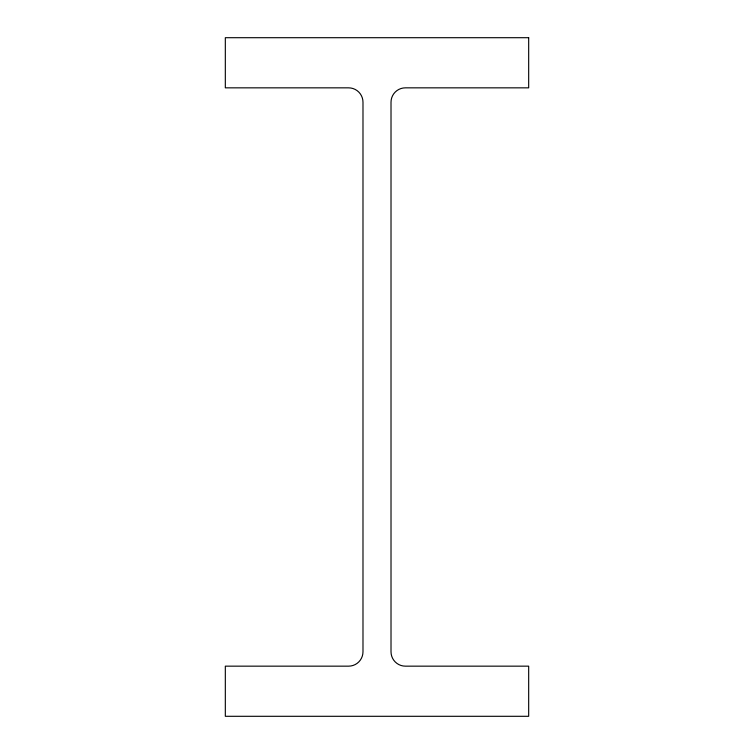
<?xml version="1.0" encoding="UTF-8"?>
<svg xmlns="http://www.w3.org/2000/svg" width="754" height="754" viewBox="0 0 754 754"><rect width="100%" height="100%" fill="white"/><g stroke="black" fill="none" stroke-linecap="round" stroke-linejoin="round"><path stroke-width="1.13" d="M528.677 37.7L225.323 37.7L225.323 87.841L348.612 87.841A14.383 14.383 0 0 1 362.985 102.224L362.985 651.776A14.383 14.383 0 0 1 348.612 666.159L225.323 666.159L225.323 716.3L528.677 716.3L528.677 666.159L405.388 666.159A14.383 14.383 0 0 1 391.015 651.776L391.015 102.224A14.383 14.383 0 0 1 405.388 87.841L528.677 87.841L528.677 37.7"/></g></svg>
